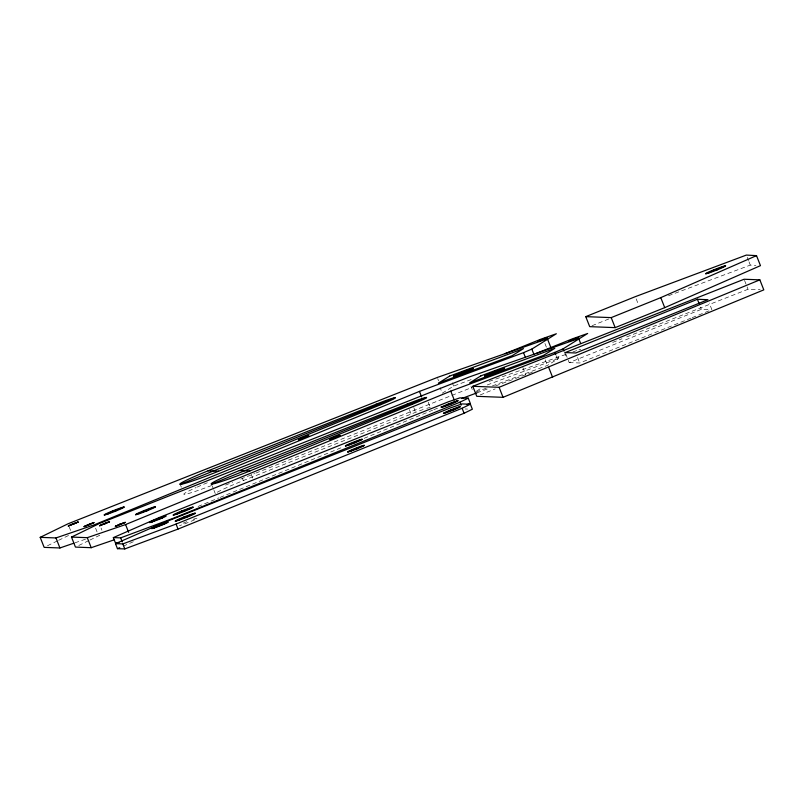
<?xml version="1.0" encoding="UTF-8"?>
<svg xmlns="http://www.w3.org/2000/svg" width="804" height="804" viewBox="0 0 804 804"><rect width="100%" height="100%" fill="white"/><g stroke="black" fill="none" stroke-linecap="round" stroke-linejoin="round"><path stroke-width="0.6" stroke-dasharray="4.02 3.01" d="M471.194 379.558L453.607 386.101L442.29 393.176L440.1 387.608M476.682 390.985L481.827 387.769M492.349 385.93L547.434 365.428L558.75 358.353L557.433 355.016M47.476 545.735L57.486 540.871M58.591 540.328L68.601 535.464M78.782 545.474L88.782 540.6M89.897 540.067L101.013 534.65M123.203 546.177L133.524 541.655M198.035 506.46L218.939 497.877M220.105 497.405L343.207 446.883M364.122 438.311L432.642 410.191M433.798 409.718L440.773 406.854M592.005 325.731L609.301 318.756M480.219 394.925L495.214 388.885M565.694 353.69L569.202 362.604L701.379 309.309L710.726 309.661M569.202 362.604L579.714 362.996L691.018 318.123M692.184 317.65L711.892 309.701L709.259 303.028M225.552 485.103L232.537 482.33M240.687 479.094L254.667 473.556M255.833 473.094L472.511 387.226M217.311 492.219A35.949 2.131 -21.5 0 1 243.3 480.581L411.145 414.06A17.979 1.065 -21.5 0 1 425.808 408.643M612.678 342.424L622.015 338.765M626.678 336.926L748.032 289.269L760.162 289.731M668.486 295.731L750.303 265.099L755.951 265.4M487.254 384.965L558.75 358.353M475.938 392.04L486.49 388.111M476.923 392.865L488.611 388.513M495.626 385.9L534.218 371.538M489.053 381.418L568.207 353.589M572.94 351.921L577.664 350.263M75.003 542.79L86.611 538.821M578.85 349.851L580.84 349.418M465.184 408.985L467.576 409.065M747.238 257.31L748.554 260.647M748.996 261.762L750.303 265.099M744.524 280.365L748.032 289.269M700.505 307.078L701.379 309.309M636.195 298.877L638.386 304.445M577.523 357.438L579.714 362.996M564.448 352.152L566.639 357.72M556.137 355.73L558.328 361.287M544.911 343.439L546.67 347.891M545.243 359.86L547.434 365.428M522.821 367.438L525.896 375.227M470.963 386.232L472.28 389.568M452.29 382.764L453.607 386.101M437.698 378.594L438.572 380.815M428.22 402.181L429.979 406.633M413.779 407.578L415.969 413.145M409.397 409.608L411.145 414.06M251.18 474.3L252.928 478.752M242.416 478.35L243.3 480.581M212.206 485.807L213.522 489.144M213.954 490.259L215.271 493.596M180.468 484.953L181.342 487.184M101.043 528.007L101.917 530.228M95.586 528.158L97.344 532.61M69.305 527.163L70.621 530.499M193.131 519.334A10.784 0.633 -21.5 0 1 194.518 519.796A10.784 0.633 -21.5 0 1 179.433 525.675M183.141 523.173A10.784 0.633 -21.5 0 1 188.277 521.103M426.773 408.342A17.979 1.065 -21.5 0 1 430.301 407.497M211.623 485.515A35.949 2.131 -21.5 0 1 184.88 494.319A35.949 2.131 -21.5 0 1 196.176 487.536M197.161 487.093A35.949 2.131 -21.5 0 1 207.733 482.581"/><path stroke-width="1.21" d="M460.441 374.222L466.099 370.684M491.736 373.96L497.395 370.413M73.847 543.192L59.918 547.966L44.15 547.363L40.2 537.343L55.968 537.946L94.269 524.821L419.457 391.387L523.525 352.654L531.826 349.087L556.348 333.75L541.142 339.097L505.012 353.659M114.429 539.745L91.214 547.695L75.445 547.092L71.496 537.082L87.274 537.675L125.575 524.56L450.763 391.116L554.82 352.383L563.132 348.815L587.654 333.479L572.448 338.826L536.308 353.398M538.238 341.047L537.534 341.499L547.574 337.569L538.238 341.047L546.871 338.012M569.544 340.785L568.84 341.228L578.87 337.298L569.544 340.785L578.166 337.75M539.986 340.836L545.122 338.233M571.282 340.564L576.418 337.961M40.2 537.343L67.988 523.816L437.265 377.478L543.594 340.092L547.584 339.228L551.092 348.132M71.496 537.082L99.284 523.555L468.561 377.217L574.9 339.831L578.89 338.966L580.639 343.419M118.982 542.74L115.314 542.63L113.344 537.615L120.67 537.856L173.915 518.017L459.948 402.191L468.25 398.151L470.219 403.166L467.104 404.673M115.485 543.675L122.821 543.916L176.066 524.067L462.099 408.251L470.39 404.211L472.36 409.216L464.069 413.266L178.036 529.082L124.791 548.921L117.454 548.68L115.485 543.675L161.403 523.595L450.471 407.879L462.009 403.94L470.39 404.211M585.754 316.645L611.211 317.61L660.777 297.631L756.514 255.632L760.463 265.652L664.727 307.641L615.16 327.63L589.704 326.655L585.754 316.645L635.321 296.656L746.363 255.079L756.514 255.632M113.344 537.615L159.252 517.535L448.32 401.819L459.868 397.879L468.25 398.151M150.85 522.298L164.719 516.228M153.001 528.349L166.87 522.288M117.454 548.68L119.756 547.675M72.46 523.987L68.29 526.017L78.199 522.017L72.46 523.987L74.028 524.047M88.229 524.59L84.058 526.62L93.967 522.62L88.229 524.59L89.807 524.65M302.756 437.728L298.475 439.808L308.666 435.698L302.756 437.728L304.374 437.788M103.756 523.726L99.585 525.756L109.505 521.756L103.756 523.726L105.334 523.786M119.525 524.329L115.354 526.359L125.273 522.359L119.525 524.329L121.102 524.389M334.052 437.456L329.771 439.547L339.961 435.436L334.052 437.456L335.68 437.517M472.822 386.302L499.103 387.307L759.85 279.852L763.8 289.872L503.043 397.327L476.762 396.322L472.822 386.302L744.082 279.249L759.85 279.852M218.567 471.224L381.156 404.512A17.979 1.065 -21.5 0 0 395.055 397.749A17.979 1.065 -21.5 0 0 375.9 404.311L208.055 470.822A35.949 2.131 -21.5 0 0 180.267 484.35A35.949 2.131 -21.5 0 0 218.567 471.224L208.055 470.822M249.863 470.963L412.462 404.241A17.979 1.065 -21.5 0 0 426.351 397.477A17.979 1.065 -21.5 0 0 407.206 404.04L239.351 470.561A35.949 2.131 -21.5 0 0 211.563 484.088A35.949 2.131 -21.5 0 0 249.863 470.963L239.351 470.561M68.29 526.017L78.199 522.017M104.259 514.992L124.087 507.002M180.267 484.35L395.055 397.749M705.731 273.792L725.55 265.792M298.475 439.808L308.666 435.698M84.058 526.62L93.967 522.62M99.585 525.756L109.505 521.756M135.564 514.731L155.383 506.731M211.563 484.088L426.351 397.477M329.771 439.547L339.961 435.436M115.354 526.359L125.273 522.359M697.43 299.289L565.252 352.584L575.764 352.986L707.942 299.691L697.43 299.289L699.189 303.741M173.192 515.113L193.03 507.133M345.559 445.939L362.081 439.285M441.406 407.347L457.938 400.693M175.342 521.173L195.171 513.183M347.71 451.989L364.232 445.336M443.557 413.407L460.079 406.754M453.637 376.041L472.903 368.865M484.943 375.769L504.198 368.604M461.717 398.523L476.923 392.865M153.112 520.63L162.468 517.897M155.252 526.69L164.619 523.957M448.361 403.98L450.984 404.06M450.511 410.03L453.134 410.12M352.514 442.562L355.127 442.652M354.654 448.622L357.277 448.712M181.543 511.073L184.679 511.173M183.684 517.123L186.829 517.233M714.063 269.732L717.218 269.853M407.206 404.04L412.462 404.241M375.9 404.311L381.156 404.512M143.896 510.671L147.052 510.791M112.6 510.932L115.746 511.053M660.777 297.631L664.727 307.641M611.211 317.61L615.16 327.63M563.132 348.815L564.006 351.046M554.82 352.383L555.705 354.614M548.67 367.327L552.609 377.337M531.826 349.087L534.027 354.644M523.525 352.654L525.273 357.107M499.103 387.307L503.043 397.327M450.763 391.116L454.27 400.02M419.457 391.387L421.648 396.945M125.575 524.56L128.64 532.348M87.274 537.675L91.214 547.695M55.968 537.946L59.918 547.966M459.948 402.191L461.134 405.206M462.099 408.251L464.069 413.266M176.066 524.067L178.036 529.082M120.67 537.856L122.248 541.866M122.821 543.916L124.791 548.921M449.667 376.081L438.351 383.156L512.188 355.68L523.504 348.604L449.667 376.081M480.963 375.82L469.647 382.895L543.484 355.408L554.8 348.333L480.963 375.82M179.362 520.037A10.784 0.633 -21.5 0 0 195.241 513.334A10.784 0.633 -21.5 0 0 181.171 518.158A10.784 0.633 -21.5 0 0 179.362 520.037M446.903 412.462A8.985 0.523 -21.5 0 0 460.139 406.874A8.985 0.523 -21.5 0 0 448.421 410.894A8.985 0.523 -21.5 0 0 446.903 412.462M351.057 451.044A8.985 0.523 -21.5 0 0 364.292 445.466A8.985 0.523 -21.5 0 0 352.564 449.486A8.985 0.523 -21.5 0 0 351.057 451.044M154.448 527.896A8.985 0.523 -21.5 0 0 168.147 522.208A8.985 0.523 -21.5 0 0 157.212 525.856A8.985 0.523 -21.5 0 0 154.448 527.896M139.574 513.595A10.784 0.643 -21.5 0 0 155.453 506.882A10.784 0.643 -21.5 0 0 141.383 511.706A10.784 0.643 -21.5 0 0 139.574 513.595M489.345 374.825A10.784 0.643 -21.5 0 0 504.6 368.262A10.784 0.643 -21.5 0 0 489.757 373.468A10.784 0.643 -21.5 0 0 489.345 374.825M709.741 272.656A10.784 0.643 -21.5 0 0 725.62 265.943A10.784 0.643 -21.5 0 0 711.55 270.767A10.784 0.643 -21.5 0 0 709.741 272.656M177.212 513.977A10.784 0.633 -21.5 0 0 193.091 507.284A10.784 0.633 -21.5 0 0 179.031 512.108A10.784 0.633 -21.5 0 0 177.212 513.977M444.753 406.402A8.985 0.523 -21.5 0 0 457.989 400.814A8.985 0.523 -21.5 0 0 446.27 404.844A8.985 0.523 -21.5 0 0 444.753 406.402M348.906 444.994A8.985 0.523 -21.5 0 0 362.142 439.406A8.985 0.523 -21.5 0 0 350.413 443.426A8.985 0.523 -21.5 0 0 348.906 444.994M152.298 521.836A8.985 0.523 -21.5 0 0 166.006 516.148A8.985 0.523 -21.5 0 0 155.061 519.796A8.985 0.523 -21.5 0 0 152.298 521.836M108.279 513.867A10.784 0.643 -21.5 0 0 124.158 507.153A10.784 0.643 -21.5 0 0 110.088 511.977A10.784 0.643 -21.5 0 0 108.279 513.867M458.039 375.086A10.784 0.643 -21.5 0 0 473.305 368.533A10.784 0.643 -21.5 0 0 458.461 373.739A10.784 0.643 -21.5 0 0 458.039 375.086"/></g></svg>
